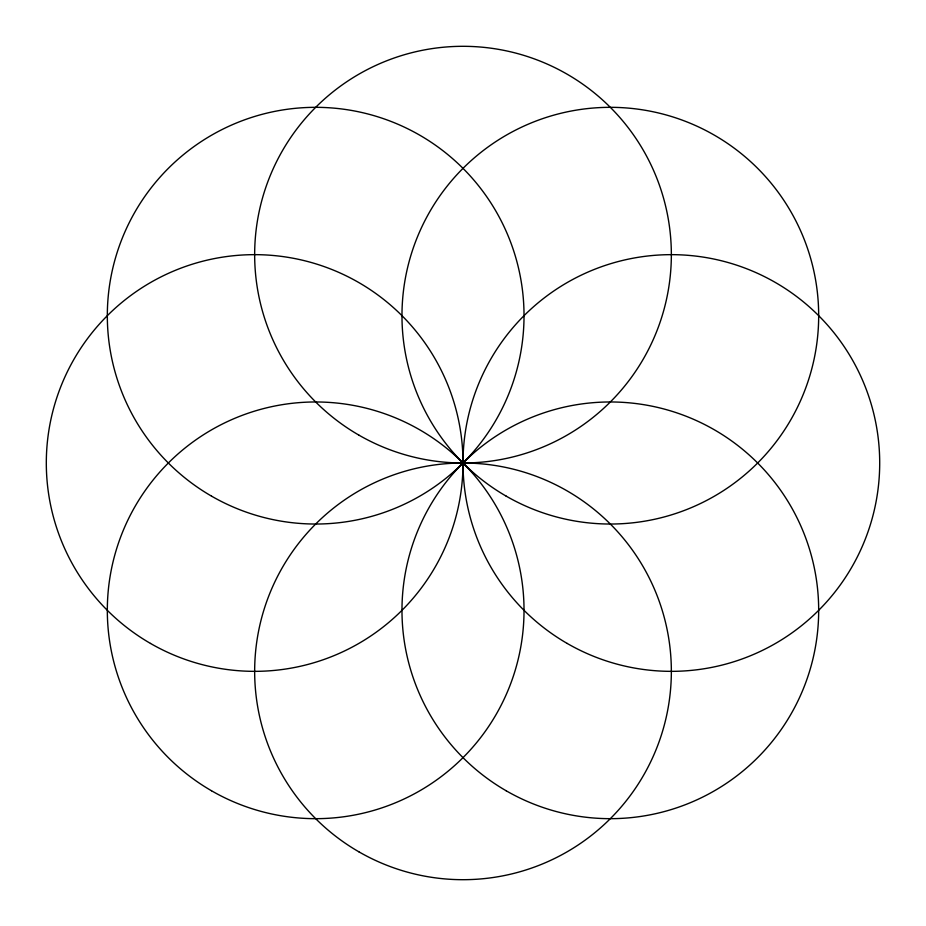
<?xml version="1.0" encoding="UTF-8"?>
<svg xmlns="http://www.w3.org/2000/svg" width="926" height="926" viewBox="0 0 926 926"><rect width="100%" height="100%" fill="white"/><g stroke="black" fill="none" stroke-linecap="round" stroke-linejoin="round"><path stroke-width="1.39" d="M506.152 790.758A208.35 208.35 0 0 0 818.677 610.327A208.35 208.35 0 0 0 506.152 429.884A208.35 208.35 0 0 0 506.152 790.758M567.175 643.431A208.35 208.35 0 0 0 879.7 463A208.35 208.35 0 0 0 567.175 282.569A208.35 208.35 0 0 0 567.175 643.431M506.152 496.116A208.35 208.35 0 0 0 818.677 315.673A208.35 208.35 0 0 0 506.152 135.242A208.35 208.35 0 0 0 506.152 496.116M358.825 435.081A208.35 208.35 0 0 0 671.35 254.65A208.35 208.35 0 0 0 358.825 74.219A208.35 208.35 0 0 0 358.825 435.081M358.825 851.781A208.35 208.35 0 0 0 671.35 671.35A208.35 208.35 0 0 0 358.825 490.919A208.35 208.35 0 0 0 358.825 851.781M211.498 790.758A208.35 208.35 0 0 0 524.023 610.327A208.35 208.35 0 0 0 211.498 429.884A208.35 208.35 0 0 0 211.498 790.758M150.475 643.431A208.35 208.35 0 0 0 463 463A208.35 208.35 0 0 0 150.475 282.569A208.35 208.35 0 0 0 150.475 643.431M211.498 496.116A208.35 208.35 0 0 0 524.023 315.673A208.35 208.35 0 0 0 211.498 135.242A208.35 208.35 0 0 0 211.498 496.116"/></g></svg>
